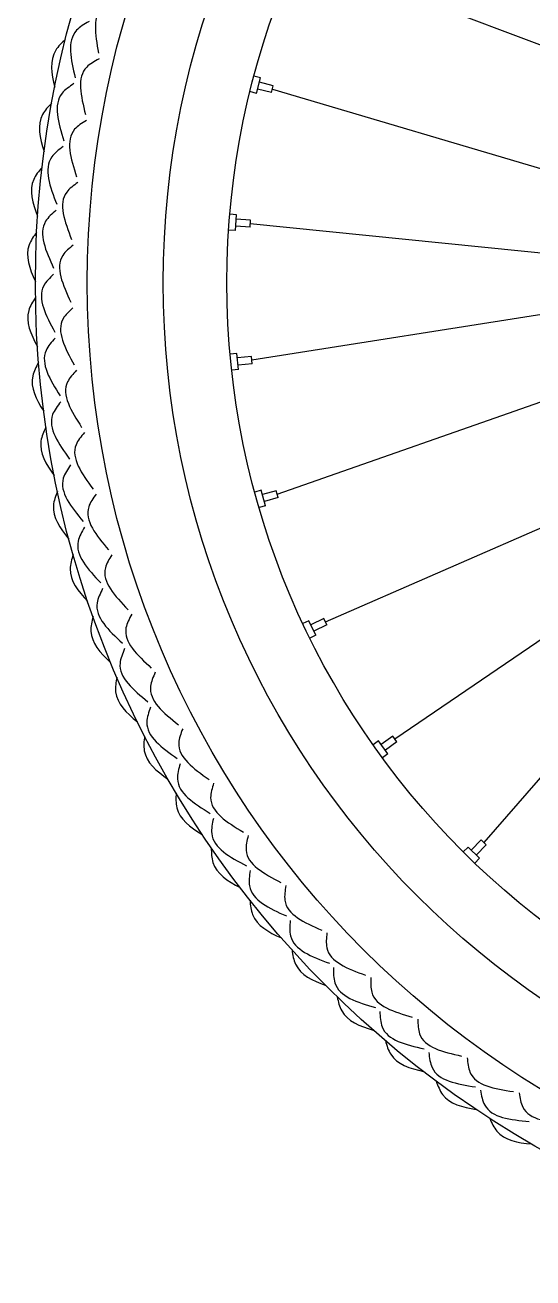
# Model space of a CAD drawing. Header units: millimetres. Extents: x -1429 to 1321, y -166 to 996.
# Drawn here: x -1428.6 to -1253.6, y -61 to 370.3 of the extents above; entities that cross this region are included whole.
import ezdxf

# ---------------------------------------------------------------- set-up
doc = ezdxf.new("R2010")
doc.units = ezdxf.units.MM
doc.layers.add('ceco.net 419 bike wheels', color=7, linetype='Continuous')

msp = doc.modelspace()

# ---------------------------------------------------------------- linework, layer by layer
at = {"layer": 'ceco.net 419 bike wheels'}
for p, q in [((-1327.87, 392.54), (-1134.06, 319.35)), ((-1347.49, 352.12), (-1349.77, 352.7)), ((-1348.85, 346.79), (-1347.49, 352.12)), ((-1343.09, 349.43), (-1347.87, 350.65)), ((-1343.7, 347.03), (-1343.09, 349.43)), ((-1348.85, 346.79), (-1351.13, 347.37)), ((-1343.7, 347.03), (-1348.48, 348.25)), ((-1343.4, 348.23), (-1145.48, 289.7)), ((-1355.71, 305.02), (-1358.05, 305.2)), ((-1356.12, 299.53), (-1355.71, 305.02)), ((-1350.91, 303.14), (-1355.82, 303.51)), ((-1351.09, 300.67), (-1350.91, 303.14)), ((-1146.1, 281.08), (-1351, 301.91)), ((-1356.12, 299.53), (-1358.46, 299.71)), ((-1351.09, 300.67), (-1356.01, 301.04)), ((-1149.79, 286.48), (-1350.44, 254.96)), ((-1341.74, 208.83), (-1147.45, 276.92)), ((-1355.62, 257.21), (-1357.95, 256.98)), ((-1355.08, 251.74), (-1355.62, 257.21)), ((-1350.56, 256.19), (-1355.47, 255.71)), ((-1350.32, 253.73), (-1350.56, 256.19)), ((-1355.08, 251.74), (-1357.41, 251.5)), ((-1350.32, 253.73), (-1355.23, 253.24)), ((-1325.16, 164.91), (-1139.61, 245.68)), ((-1135.03, 244.49), (-1270.6, 88.93)), ((-1132.38, 239.26), (-1301.21, 124.53)), ((-1347.23, 210.15), (-1349.49, 209.51)), ((-1345.74, 204.85), (-1347.23, 210.15)), ((-1342.08, 210.02), (-1346.82, 208.69)), ((-1341.41, 207.64), (-1346.15, 206.31)), ((-1341.41, 207.64), (-1342.08, 210.02)), ((-1345.74, 204.85), (-1348, 204.21)), ((-1330.8, 165.25), (-1332.91, 164.24)), ((-1328.41, 160.29), (-1330.8, 165.25)), ((-1325.7, 166.02), (-1330.14, 163.89)), ((-1324.62, 163.79), (-1325.7, 166.02)), ((-1328.41, 160.29), (-1330.52, 159.28)), ((-1324.62, 163.79), (-1329.07, 161.66)), ((-1301.93, 125.54), (-1305.93, 122.66)), ((-1300.48, 123.53), (-1301.93, 125.54)), ((-1306.82, 123.89), (-1308.72, 122.53)), ((-1303.61, 119.42), (-1306.82, 123.89)), ((-1300.48, 123.53), (-1304.49, 120.65)), ((-1303.61, 119.42), (-1305.51, 118.06)), ((-1276.02, 87.33), (-1277.66, 85.65)), ((-1272.08, 83.48), (-1276.02, 87.33)), ((-1271.49, 89.8), (-1274.93, 86.27)), ((-1269.72, 88.07), (-1273.16, 84.54)), ((-1269.72, 88.07), (-1271.49, 89.8)), ((-1272.08, 83.48), (-1273.72, 81.8))]:
    msp.add_line(p, q, dxfattribs=at)
for radius in [342.61, 324.72, 298.54, 276.61]:
    msp.add_circle((-1082.44, 281.62), radius, dxfattribs=at)
for points, knots in [([(-1397.39, 379.43), (-1399.01, 378.7), (-1405.89, 375.6), (-1404.43, 367.11), (-1403.31, 360.63)], [0, 0, 0, 0, 5.072032, 21.445374, 21.445374, 21.445374, 21.445374]), ([(-1406.55, 371.53), (-1408.16, 370.61), (-1414.76, 366.83), (-1412.8, 358.46), (-1411.31, 352.12)], [0, 0, 0, 0, 5.278026, 21.651368, 21.651368, 21.651368, 21.651368]), ([(-1414.65, 365.36), (-1415.98, 364.19), (-1420.4, 359.91), (-1419.54, 353.62), (-1418.37, 348.89)], [1.290026, 1.290026, 1.290026, 1.290026, 6.384144, 19.446481, 19.446481, 19.446481, 19.446481]), ([(-1403.11, 358.62), (-1404.69, 357.78), (-1411.35, 354.24), (-1409.33, 345.87), (-1407.79, 339.47)], [0, 0, 0, 0, 5.072032, 21.445374, 21.445374, 21.445374, 21.445374]), ([(-1411.74, 350.14), (-1413.28, 349.11), (-1419.62, 344.91), (-1417.12, 336.68), (-1415.22, 330.46)], [0, 0, 0, 0, 5.278026, 21.651368, 21.651368, 21.651368, 21.651368]), ([(-1419.42, 343.46), (-1420.66, 342.2), (-1424.8, 337.64), (-1423.53, 331.42), (-1422.06, 326.78)], [1.290026, 1.290026, 1.290026, 1.290026, 6.384144, 19.446481, 19.446481, 19.446481, 19.446481]), ([(-1407.46, 337.48), (-1408.98, 336.54), (-1415.39, 332.58), (-1412.83, 324.35), (-1410.88, 318.07)], [0, 0, 0, 0, 5.072032, 21.445374, 21.445374, 21.445374, 21.445374]), ([(-1415.51, 328.45), (-1416.99, 327.33), (-1423.04, 322.72), (-1420, 314.68), (-1417.7, 308.59)], [0, 0, 0, 0, 5.278026, 21.651368, 21.651368, 21.651368, 21.651368]), ([(-1422.74, 321.29), (-1423.9, 319.95), (-1427.73, 315.13), (-1426.06, 309.01), (-1424.28, 304.47)], [1.290026, 1.290026, 1.290026, 1.290026, 6.384144, 19.446481, 19.446481, 19.446481, 19.446481]), ([(-1410.42, 316.1), (-1411.87, 315.07), (-1418.01, 310.69), (-1414.92, 302.65), (-1412.56, 296.51)], [0, 0, 0, 0, 5.072032, 21.445374, 21.445374, 21.445374, 21.445374]), ([(-1417.86, 306.57), (-1419.26, 305.35), (-1425, 300.36), (-1421.44, 292.53), (-1418.75, 286.61)], [0, 0, 0, 0, 5.278026, 21.651368, 21.651368, 21.651368, 21.651368]), ([(-1424.61, 298.94), (-1425.68, 297.54), (-1429.18, 292.47), (-1427.11, 286.47), (-1425.04, 282.06)], [1.290026, 1.290026, 1.290026, 1.290026, 6.384144, 19.446481, 19.446481, 19.446481, 19.446481]), ([(-1411.97, 294.58), (-1413.35, 293.45), (-1419.2, 288.68), (-1415.58, 280.86), (-1412.83, 274.89)], [0, 0, 0, 0, 5.072032, 21.445374, 21.445374, 21.445374, 21.445374]), ([(-1418.78, 284.58), (-1420.09, 283.27), (-1425.49, 277.91), (-1421.43, 270.33), (-1418.35, 264.6)], [0, 0, 0, 0, 5.278026, 21.651368, 21.651368, 21.651368, 21.651368]), ([(-1425.01, 276.53), (-1425.98, 275.05), (-1429.15, 269.77), (-1426.69, 263.92), (-1424.34, 259.66)], [1.290026, 1.290026, 1.290026, 1.290026, 6.384144, 19.446481, 19.446481, 19.446481, 19.446481]), ([(-1412.11, 273), (-1413.42, 271.78), (-1418.94, 266.64), (-1414.82, 259.07), (-1411.68, 253.29)], [0, 0, 0, 0, 5.072032, 21.445374, 21.445374, 21.445374, 21.445374]), ([(-1418.25, 262.57), (-1419.48, 261.18), (-1424.51, 255.48), (-1419.96, 248.19), (-1416.52, 242.67)], [0, 0, 0, 0, 5.278026, 21.651368, 21.651368, 21.651368, 21.651368]), ([(-1423.94, 254.13), (-1424.82, 252.6), (-1427.63, 247.12), (-1424.8, 241.44), (-1422.17, 237.34)], [1.290026, 1.290026, 1.290026, 1.290026, 6.384144, 19.446481, 19.446481, 19.446481, 19.446481]), ([(-1410.84, 251.46), (-1412.06, 250.16), (-1417.24, 244.67), (-1412.63, 237.38), (-1409.12, 231.82)], [0, 0, 0, 0, 5.072032, 21.445374, 21.445374, 21.445374, 21.445374]), ([(-1416.29, 240.65), (-1417.42, 239.18), (-1422.07, 233.17), (-1417.05, 226.18), (-1413.26, 220.9)], [0, 0, 0, 0, 5.278026, 21.651368, 21.651368, 21.651368, 21.651368]), ([(-1421.41, 231.86), (-1422.19, 230.27), (-1424.63, 224.62), (-1421.44, 219.14), (-1418.55, 215.22)], [1.290026, 1.290026, 1.290026, 1.290026, 6.384144, 19.446481, 19.446481, 19.446481, 19.446481]), ([(-1408.17, 230.04), (-1409.3, 228.67), (-1414.1, 222.85), (-1409.03, 215.88), (-1405.17, 210.56)], [0, 0, 0, 0, 5.072032, 21.445374, 21.445374, 21.445374, 21.445374]), ([(-1412.89, 218.9), (-1413.93, 217.37), (-1418.17, 211.06), (-1412.71, 204.42), (-1408.58, 199.4)], [0, 0, 0, 0, 5.278026, 21.651368, 21.651368, 21.651368, 21.651368]), ([(-1417.43, 209.79), (-1418.1, 208.16), (-1420.17, 202.36), (-1416.62, 197.1), (-1413.48, 193.38)], [1.290026, 1.290026, 1.290026, 1.290026, 6.384144, 19.446481, 19.446481, 19.446481, 19.446481]), ([(-1404.09, 208.85), (-1405.14, 207.4), (-1409.55, 201.28), (-1404.04, 194.66), (-1399.83, 189.6)], [0, 0, 0, 0, 5.072032, 21.445374, 21.445374, 21.445374, 21.445374]), ([(-1408.08, 197.43), (-1409.01, 195.82), (-1412.84, 189.25), (-1406.95, 182.98), (-1402.5, 178.24)], [0, 0, 0, 0, 5.278026, 21.651368, 21.651368, 21.651368, 21.651368]), ([(-1412.01, 188.04), (-1412.58, 186.36), (-1414.26, 180.44), (-1410.38, 175.43), (-1407, 171.91)], [1.290026, 1.290026, 1.290026, 1.290026, 6.384144, 19.446481, 19.446481, 19.446481, 19.446481]), ([(-1398.65, 187.97), (-1399.59, 186.46), (-1403.59, 180.06), (-1397.66, 173.81), (-1393.13, 169.04)], [0, 0, 0, 0, 5.072032, 21.445374, 21.445374, 21.445374, 21.445374]), ([(-1401.88, 176.31), (-1402.7, 174.65), (-1406.09, 167.84), (-1399.81, 161.97), (-1395.06, 157.53)], [0, 0, 0, 0, 5.278026, 21.651368, 21.651368, 21.651368, 21.651368]), ([(-1405.19, 166.68), (-1405.64, 164.97), (-1406.94, 158.95), (-1402.73, 154.2), (-1399.13, 150.92)], [1.290026, 1.290026, 1.290026, 1.290026, 6.384144, 19.446481, 19.446481, 19.446481, 19.446481]), ([(-1391.84, 167.49), (-1392.69, 165.92), (-1396.26, 159.27), (-1389.93, 153.43), (-1385.1, 148.96)], [0, 0, 0, 0, 5.072032, 21.445374, 21.445374, 21.445374, 21.445374]), ([(-1394.31, 155.64), (-1395.02, 153.93), (-1397.96, 146.92), (-1391.3, 141.47), (-1386.27, 137.35)], [0, 0, 0, 0, 5.278026, 21.651368, 21.651368, 21.651368, 21.651368]), ([(-1383.72, 147.5), (-1384.46, 145.87), (-1387.59, 139.01), (-1380.89, 133.59), (-1375.78, 129.45)], [0, 0, 0, 0, 5.072032, 21.445374, 21.445374, 21.445374, 21.445374]), ([(-1396.98, 145.82), (-1397.32, 144.09), (-1398.22, 137.99), (-1393.71, 133.53), (-1389.91, 130.49)], [1.290026, 1.290026, 1.290026, 1.290026, 6.384144, 19.446481, 19.446481, 19.446481, 19.446481]), ([(-1385.4, 135.51), (-1386, 133.76), (-1388.47, 126.57), (-1381.48, 121.57), (-1376.18, 117.79)], [0, 0, 0, 0, 5.278026, 21.651368, 21.651368, 21.651368, 21.651368]), ([(-1387.42, 125.54), (-1387.65, 123.79), (-1388.15, 117.65), (-1383.36, 113.49), (-1379.36, 110.7)], [1.290026, 1.290026, 1.290026, 1.290026, 6.384144, 19.446481, 19.446481, 19.446481, 19.446481]), ([(-1374.3, 128.08), (-1374.93, 126.41), (-1377.61, 119.36), (-1370.57, 114.39), (-1365.2, 110.59)], [0, 0, 0, 0, 5.072032, 21.445374, 21.445374, 21.445374, 21.445374]), ([(-1375.19, 116.01), (-1375.68, 114.22), (-1377.68, 106.88), (-1370.37, 102.35), (-1364.84, 98.93)], [0, 0, 0, 0, 5.278026, 21.651368, 21.651368, 21.651368, 21.651368]), ([(-1363.63, 109.32), (-1364.15, 107.61), (-1366.36, 100.4), (-1359.01, 95.9), (-1353.4, 92.47)], [0, 0, 0, 0, 5.072032, 21.445374, 21.445374, 21.445374, 21.445374]), ([(-1376.56, 105.93), (-1376.67, 104.16), (-1376.77, 98), (-1371.72, 94.17), (-1367.55, 91.65)], [1.290026, 1.290026, 1.290026, 1.290026, 6.384144, 19.446481, 19.446481, 19.446481, 19.446481]), ([(-1363.74, 97.22), (-1364.1, 95.4), (-1365.61, 87.95), (-1358.03, 83.9), (-1352.29, 80.85)], [0, 0, 0, 0, 5.278026, 21.651368, 21.651368, 21.651368, 21.651368]), ([(-1351.76, 91.3), (-1352.17, 89.56), (-1353.9, 82.22), (-1346.28, 78.21), (-1340.45, 75.15)], [0, 0, 0, 0, 5.072032, 21.445374, 21.445374, 21.445374, 21.445374]), ([(-1364.44, 87.07), (-1364.44, 85.3), (-1364.13, 79.15), (-1358.84, 75.65), (-1354.51, 73.41)], [1.290026, 1.290026, 1.290026, 1.290026, 6.384144, 19.446481, 19.446481, 19.446481, 19.446481]), ([(-1351.07, 79.22), (-1351.32, 77.38), (-1352.34, 69.84), (-1344.5, 66.3), (-1338.58, 63.63)], [0, 0, 0, 0, 5.278026, 21.651368, 21.651368, 21.651368, 21.651368]), ([(-1338.74, 74.09), (-1339.03, 72.33), (-1340.28, 64.89), (-1332.41, 61.39), (-1326.4, 58.72)], [0, 0, 0, 0, 5.072032, 21.445374, 21.445374, 21.445374, 21.445374]), ([(-1351.11, 69.04), (-1350.99, 67.27), (-1350.28, 61.16), (-1344.78, 58.01), (-1340.31, 56.06)], [1.290026, 1.290026, 1.290026, 1.290026, 6.384144, 19.446481, 19.446481, 19.446481, 19.446481]), ([(-1337.26, 62.08), (-1337.39, 60.23), (-1337.91, 52.64), (-1329.86, 49.63), (-1323.77, 47.34)], [0, 0, 0, 0, 5.278026, 21.651368, 21.651368, 21.651368, 21.651368]), ([(-1324.61, 57.77), (-1324.79, 56), (-1325.55, 48.49), (-1317.47, 45.51), (-1311.3, 43.24)], [0, 0, 0, 0, 5.072032, 21.445374, 21.445374, 21.445374, 21.445374]), ([(-1336.64, 51.92), (-1336.4, 50.17), (-1335.29, 44.11), (-1329.59, 41.33), (-1325.01, 39.68)], [1.290026, 1.290026, 1.290026, 1.290026, 6.384144, 19.446481, 19.446481, 19.446481, 19.446481]), ([(-1322.36, 45.88), (-1322.36, 44.03), (-1322.39, 36.43), (-1314.16, 33.94), (-1307.93, 32.06)], [0, 0, 0, 0, 5.278026, 21.651368, 21.651368, 21.651368, 21.651368]), ([(-1309.46, 42.41), (-1309.52, 40.63), (-1309.78, 33.09), (-1301.52, 30.65), (-1295.21, 28.78)], [0, 0, 0, 0, 5.072032, 21.445374, 21.445374, 21.445374, 21.445374]), ([(-1321.07, 35.79), (-1320.72, 34.06), (-1319.22, 28.08), (-1313.35, 25.68), (-1308.67, 24.33)], [1.290026, 1.290026, 1.290026, 1.290026, 6.384144, 19.446481, 19.446481, 19.446481, 19.446481]), ([(-1306.42, 30.7), (-1306.31, 28.85), (-1305.84, 21.26), (-1297.46, 19.32), (-1291.13, 17.85)], [0, 0, 0, 0, 5.278026, 21.651368, 21.651368, 21.651368, 21.651368]), ([(-1293.32, 28.08), (-1293.27, 26.29), (-1293.04, 18.75), (-1284.64, 16.85), (-1278.22, 15.41)], [0, 0, 0, 0, 5.072032, 21.445374, 21.445374, 21.445374, 21.445374]), ([(-1304.48, 20.71), (-1304.01, 19), (-1302.13, 13.14), (-1296.11, 11.13), (-1291.35, 10.08)], [1.290026, 1.290026, 1.290026, 1.290026, 6.384144, 19.446481, 19.446481, 19.446481, 19.446481]), ([(-1289.53, 16.59), (-1289.3, 14.75), (-1288.33, 7.2), (-1279.85, 5.81), (-1273.43, 4.76)], [0, 0, 0, 0, 5.278026, 21.651368, 21.651368, 21.651368, 21.651368]), ([(-1276.29, 14.83), (-1276.12, 13.05), (-1275.4, 5.54), (-1266.89, 4.2), (-1260.39, 3.17)], [0, 0, 0, 0, 5.072032, 21.445374, 21.445374, 21.445374, 21.445374]), ([(-1286.94, 6.74), (-1286.36, 5.07), (-1284.1, -0.65), (-1277.96, -2.27), (-1273.15, -3)], [1.290026, 1.290026, 1.290026, 1.290026, 6.384144, 19.446481, 19.446481, 19.446481, 19.446481]), ([(-1271.75, 3.61), (-1271.4, 1.79), (-1269.94, -5.67), (-1261.38, -6.51), (-1254.91, -7.14)], [0, 0, 0, 0, 5.278026, 21.651368, 21.651368, 21.651368, 21.651368]), ([(-1258.43, 2.72), (-1258.14, 0.96), (-1256.93, -6.49), (-1248.35, -7.27), (-1241.8, -7.87)], [0, 0, 0, 0, 5.072032, 21.445374, 21.445374, 21.445374, 21.445374]), ([(-1268.52, -6.04), (-1267.84, -7.67), (-1265.2, -13.24), (-1258.98, -14.45), (-1254.12, -14.86)], [1.290026, 1.290026, 1.290026, 1.290026, 6.384144, 19.446481, 19.446481, 19.446481, 19.446481])]:
    msp.add_open_spline(points, degree=3, knots=knots, dxfattribs=at)

doc.saveas('drawing.dxf')
